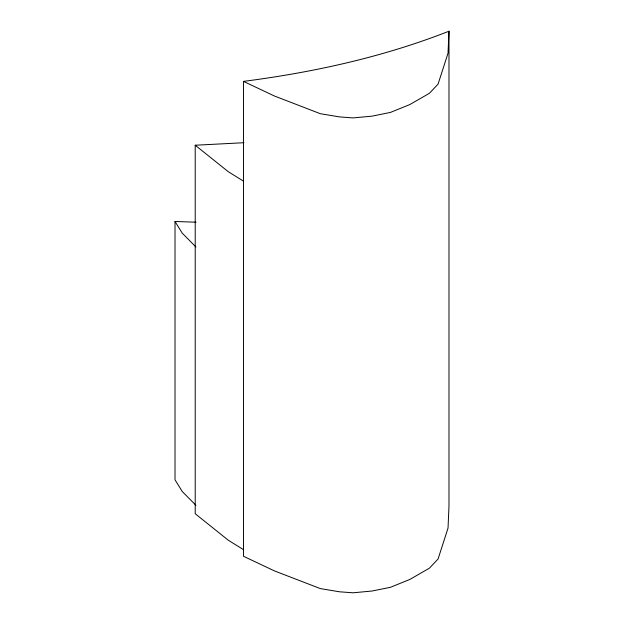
<?xml version="1.0" encoding="UTF-8"?>
<svg xmlns="http://www.w3.org/2000/svg" width="624" height="624" viewBox="0 0 624 624"><rect width="100%" height="100%" fill="white"/><g stroke="black" fill="none" stroke-linecap="round" stroke-linejoin="round"><path stroke-width="0.94" d="M448.984 31.2L448.032 53.18L438.064 84.123L429.406 93.296L409.867 104.543L390.421 112.421L371.998 116.15L353.012 117.913L339.487 116.906L320.307 113.693L274.342 95.971L243.485 81.385L243.485 556.273L274.342 570.859L320.307 588.58L339.487 591.794L353.012 592.8L371.998 591.029L390.421 587.309L409.867 579.431L429.406 568.183L438.064 559.01L448.032 528.068L448.984 506.087L448.984 31.2C383.066 57.104 313.583 72.314 243.485 81.385M243.906 142.717L195.218 145.228L195.218 513.739L228.22 540.166L243.586 549.736M195.913 505.315L182.255 491.517L175.016 479.817L175.016 221.481L196.053 222.199M243.586 181.225L228.22 171.655L195.218 145.228M195.913 246.971L182.255 233.181L175.016 221.481"/></g></svg>
